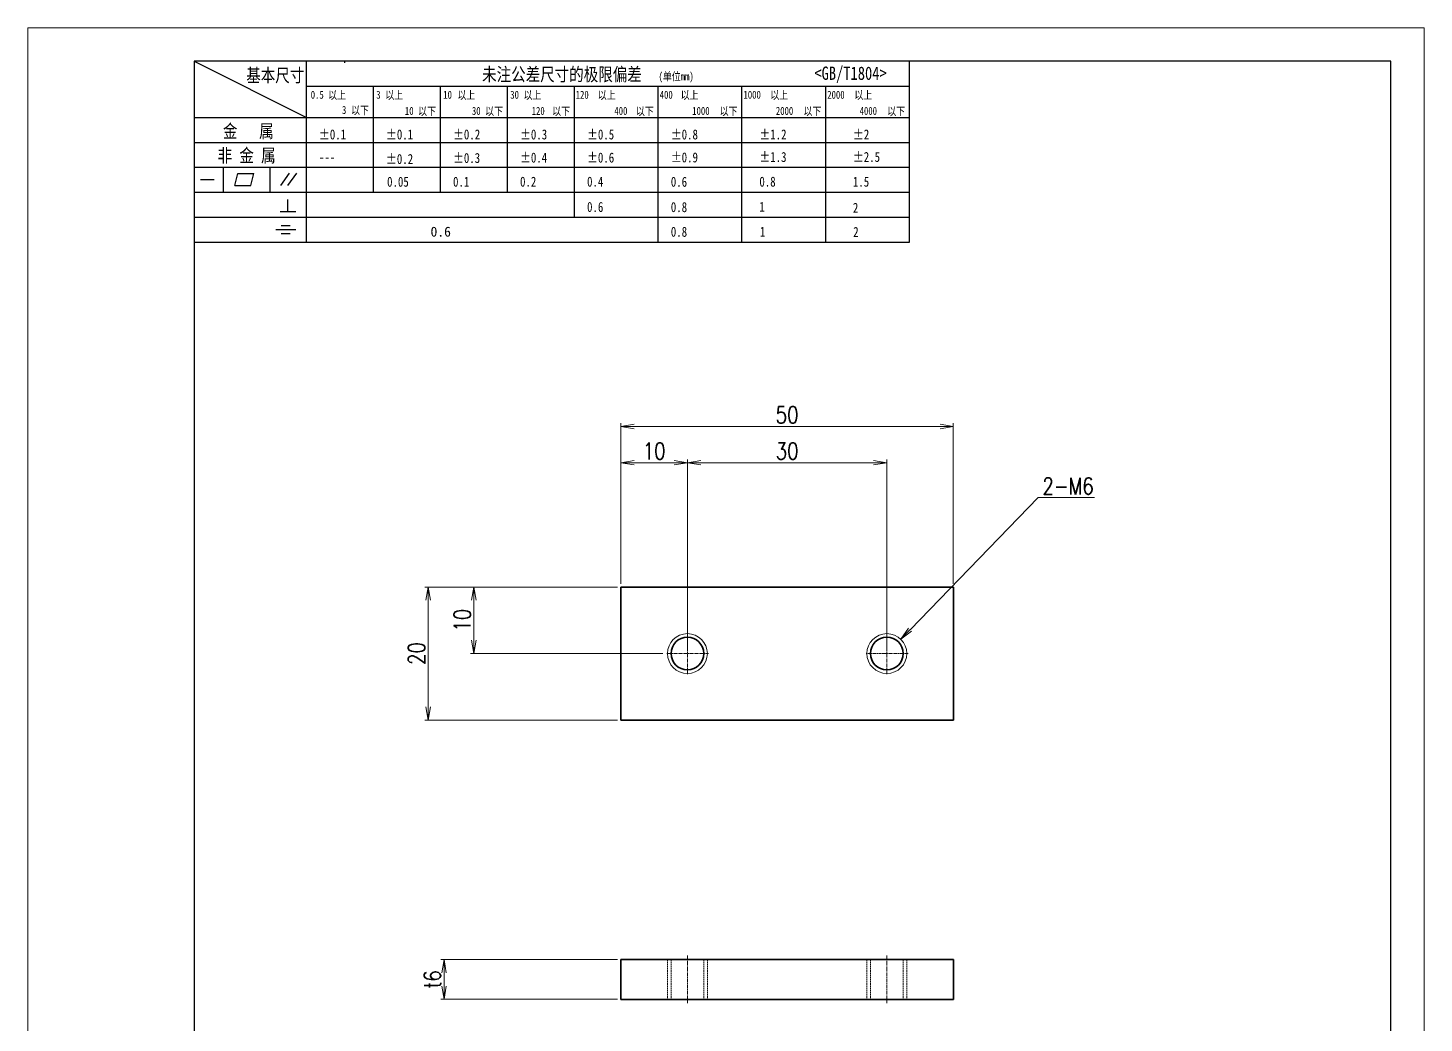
# Model space of a CAD drawing. Header units: millimetres. Extents: x 1333 to 38145, y -10860 to -6161.
# Drawn here: x 23371.1 to 23581.1, y -6504.9 to -6355.3 of the extents above; entities that cross this region are included whole.
import ezdxf

# ---------------------------------------------------------------- set-up
doc = ezdxf.new("R2010")
doc.units = ezdxf.units.MM
doc.header["$LTSCALE"] = 0.5
doc.linetypes.add('AM_ISO02W050x2', pattern=[3.75, 3, -0.75])
doc.linetypes.add('AM_ISO08W050x2', pattern=[9, 6, -0.75, 1.5, -0.75])
for name, color, linetype, lineweight in [('DIM', 3, 'Continuous', 20), ('中心线', 2, 'AM_ISO08W050x2', 18), ('图框', 7, 'Continuous', 18), ('虚线', 1, 'AM_ISO02W050x2', 18)]:
    doc.layers.add(name, color=color, linetype=linetype, lineweight=lineweight)
doc.layers.add('图\\M+19E79\\M+195B6\\M+18E9A', color=7, linetype='Continuous')
doc.layers.add('打印-禁用', color=7, linetype='Continuous', lineweight=15, plot=False)
doc.styles.add('DIM', font='romans.shx', dxfattribs={"width": 0.8, "bigfont": 'bigfont.shx'})
doc.styles.add('国标', font='simfang.ttf', dxfattribs={"width": 0.8})
doc.dimstyles.new('DEH 1-1$0', dxfattribs={"dimtxt": 3.5, "dimasz": 2.5, "dimexe": 1, "dimexo": 0.625, "dimgap": 1.2, "dimtad": 1, "dimzin": 9, "dimdsep": 46, "dimtxsty": 'DIM', "dimblk": 'OPEN', "dimcen": 0, "dimclrd": 8, "dimclre": 8, "dimclrt": 2, "dimazin": 2, "dimtfac": 0.5, "dimtmove": 0, "dimatfit": 3, "dimldrblk": 'OPEN', "dimfxl": 0, "dimtolj": 2, "dimlwd": 18, "dimlwe": 18, "dimarcsym": 0})
doc.dimstyles.new('DEH 1-1$3', dxfattribs={"dimtxt": 3.5, "dimasz": 2.5, "dimexe": 1, "dimexo": 0.625, "dimgap": 1.2, "dimtad": 1, "dimtoh": 1, "dimdsep": 46, "dimtxsty": 'DIM', "dimblk": 'OPEN', "dimcen": 0, "dimclrd": 8, "dimclre": 8, "dimclrt": 2, "dimazin": 2, "dimtfac": 0.5, "dimtofl": 0, "dimtmove": 0, "dimatfit": 3, "dimldrblk": 'OPEN', "dimfxl": 0, "dimtolj": 2, "dimlwd": 18, "dimlwe": 18, "dimarcsym": 0})

# ---------------------------------------------------------------- blocks, each defined once
blk = doc.blocks.new('GZDEH零件A4图框V01版')
at = {"layer": '图\\M+19E79\\M+195B6\\M+18E9A', "linetype": 'Continuous'}
for p, q in [((25, 292), (25, 13.5)), ((205, 292), (25, 292)), ((205, 13.5), (205, 292))]:
    blk.add_line(p, q, dxfattribs=at)
at = {"layer": '图\\M+19E79\\M+195B6\\M+18E9A', "color": 9}
for p, q in [((25, 292), (41.88, 283.54)), ((41.88, 264.79), (41.88, 292)), ((47.66, 291.75), (47.66, 292)), ((132.6, 264.79), (132.6, 292)), ((41.88, 288.22), (132.6, 288.22)), ((51.96, 272.29), (51.96, 288.22)), ((62.04, 272.29), (62.04, 288.22)), ((72.12, 272.29), (72.12, 288.22)), ((82.2, 268.54), (82.2, 288.22)), ((94.8, 264.79), (94.8, 288.22)), ((107.4, 264.79), (107.4, 288.22)), ((120, 264.79), (120, 288.22)), ((25, 283.54), (132.6, 283.54)), ((25, 279.79), (132.6, 279.79)), ((25, 276.04), (132.6, 276.04)), ((29.43, 272.34), (29.43, 276.04)), ((36.42, 272.34), (36.42, 276.04)), ((38.03, 273.3), (39.36, 275.16)), ((39.11, 273.3), (40.45, 275.16)), ((25.94, 274.19), (28, 274.19)), ((31.1, 273.3), (31.58, 275.09)), ((31.1, 273.3), (33.51, 273.3)), ((31.58, 275.09), (33.99, 275.09)), ((33.51, 273.3), (33.99, 275.09)), ((25, 272.29), (132.6, 272.29)), ((39.09, 269.41), (39.09, 271.18)), ((37.93, 269.41), (40.32, 269.41)), ((25, 268.54), (132.6, 268.54)), ((38.08, 267.29), (39.43, 267.29)), ((25, 264.79), (132.6, 264.79)), ((37.3, 266.69), (40.28, 266.69)), ((38.08, 266.09), (39.44, 266.09))]:
    blk.add_line(p, q, dxfattribs=at)
at = {"layer": '打印-禁用', "linetype": 'Continuous'}
for p, q in [((0, 297), (0, 0)), ((210, 297), (0, 297)), ((210, 297), (210, 0))]:
    blk.add_line(p, q, dxfattribs=at)
at = {"layer": '图\\M+19E79\\M+195B6\\M+18E9A', "color": 9, "style": '国标', "width": 0.8}
for s, height, p in [('基本尺寸', 2, (32.84, 288.88)), ('未注公差尺寸的极限偏差', 2, (68.32, 289.02)), ('<GB/T1804>', 2, (118.29, 289.19)), ('30', 1.2, (72.55, 286.35)), ('金   属', 2, (29.33, 280.48)), ('±0.1', 1.5, (43.78, 280.23)), ('±0.1', 1.5, (53.86, 280.23)), ('±0.2', 1.5, (63.94, 280.23)), ('±0.3', 1.5, (74.02, 280.23)), ('±0.5', 1.5, (84.1, 280.23)), ('±0.8', 1.5, (96.7, 280.23)), ('±1.2', 1.5, (110.02, 280.23)), ('±2', 1.5, (124.09, 280.23)), ('非 金 属', 2, (28.53, 276.82)), ('---', 1.5, (43.78, 276.81)), ('±0.2', 1.5, (53.86, 276.54)), ('±0.3', 1.5, (63.94, 276.69)), ('±0.4', 1.5, (74.02, 276.75)), ('±0.6', 1.5, (84.1, 276.75)), ('±0.9', 1.5, (96.7, 276.78)), ('±1.3', 1.5, (110.02, 276.84)), ('±2.5', 1.5, (124.09, 276.85)), ('0.1', 1.5, (63.94, 273.12)), ('0.2', 1.5, (74.02, 273.13)), ('0.4', 1.5, (84.1, 273.13)), ('0.6', 1.5, (96.7, 273.11)), ('0.8', 1.5, (110.02, 273.13)), ('1.5', 1.5, (124.09, 273.12)), ('0.6', 1.5, (84.1, 269.33)), ('0.8', 1.5, (96.7, 269.3)), ('1', 1.5, (110.02, 269.34)), ('2', 1.5, (124.09, 269.2)), ('0.8', 1.5, (96.7, 265.59)), ('1', 1.5, (110.1, 265.6)), ('2', 1.5, (124.13, 265.57))]:
    blk.add_text(s, height=height, dxfattribs=at).set_placement(p)
at = {"layer": '图\\M+19E79\\M+195B6\\M+18E9A', "color": 9, "lineweight": 15, "style": '国标', "width": 0.8}
for s, p in [('0.5', (42.54, 286.35)), ('以上', (45.15, 286.3)), ('3', (52.39, 286.35)), ('以上', (53.76, 286.3)), ('10', (62.47, 286.35)), ('以上', (64.6, 286.3)), ('以上', (74.53, 286.3)), ('120', (82.39, 286.35)), ('以上', (85.72, 286.3)), ('400', (95.03, 286.35)), ('以上', (98.19, 286.3)), ('1000', (107.63, 286.35)), ('以上', (111.67, 286.3)), ('2000', (120.23, 286.35)), ('以上', (124.31, 286.3)), ('3', (47.24, 284.06)), ('以下', (48.61, 284.01)), ('10', (56.7, 283.92)), ('以下', (58.69, 283.87)), ('30', (66.78, 283.92)), ('以下', (68.77, 283.87)), ('120', (75.77, 283.92)), ('以下', (78.85, 283.87)), ('400', (88.21, 283.92)), ('以下', (91.45, 283.87)), ('1000', (99.92, 283.92)), ('以下', (104.05, 283.87)), ('2000', (112.5, 283.92)), ('以下', (116.65, 283.87)), ('4000', (125.1, 283.92)), ('以下', (129.25, 283.87))]:
    blk.add_text(s, height=1.2, dxfattribs=at).set_placement(p)
at = {"layer": '图\\M+19E79\\M+195B6\\M+18E9A', "color": 9, "lineweight": 13, "style": '国标'}
blk.add_text('0.6', height=1.5, dxfattribs=at).set_placement((60.56, 265.61))
at = {"layer": '图\\M+19E79\\M+195B6\\M+18E9A', "color": 9, "lineweight": 15, "insert": (94.85, 290.31), "char_height": 1.2, "width": 8.7957, "attachment_point": 1, "style": '国标'}
blk.add_mtext('(单位mm)', dxfattribs=at)
at = {"layer": '图\\M+19E79\\M+195B6\\M+18E9A', "color": 9, "insert": (54.02, 273.09), "char_height": 1.5, "attachment_point": 7, "style": '国标'}
blk.add_mtext_dynamic_manual_height_columns('0.05', width=5.1982, gutter_width=12.5, heights=[0], dxfattribs=at)
blk = doc.blocks.new('DEH A4')
at = {"layer": '图框'}
blk.add_blockref('GZDEH零件A4图框V01版', (0, 0), dxfattribs=at)
blk = doc.blocks.new('_Open')
at = {"color": 0, "linetype": 'ByBlock', "lineweight": -2}
for p, q in [((-1, 0.17), (0, 0)), ((-1, -0.17), (0, 0)), ((0, 0), (-1, 0))]:
    blk.add_line(p, q, dxfattribs=at)
blk = doc.blocks.new('*D441')
at = {"layer": 'Defpoints', "color": 0, "linetype": 'ByBlock', "transparency": 16777216}
for p in [(23460.33, -6439.35), (23431.35, -6459.35), (23460.33, -6459.35)]:
    blk.add_point(p, dxfattribs=at)
at = {"layer": 'DIM', "color": 8, "linetype": 'ByBlock', "lineweight": 18, "transparency": 16777216}
for p, q in [((23459.83, -6439.35), (23430.85, -6439.35)), ((23431.35, -6441.35), (23431.35, -6457.35)), ((23459.83, -6459.35), (23430.85, -6459.35))]:
    blk.add_line(p, q, dxfattribs=at)
at = {"layer": 'DIM', "color": 8, "linetype": 'ByBlock', "lineweight": 18, "transparency": 16777216, "xscale": 2, "yscale": 2, "zscale": 2}
for p, rotation in [((23431.35, -6439.35), 90), ((23431.35, -6459.35), 270)]:
    blk.add_blockref('_Open', p, dxfattribs=dict(at, rotation=rotation))
at = {"layer": 'DIM', "color": 2, "linetype": 'ByBlock', "transparency": 16777216, "insert": (23429.6, -6449.35), "char_height": 2.5, "attachment_point": 5, "rotation": 90, "style": 'DIM'}
blk.add_mtext('\\A2;20', dxfattribs=at)
blk = doc.blocks.new('*D442')
at = {"layer": 'Defpoints', "color": 0, "linetype": 'ByBlock', "transparency": 16777216}
for p in [(23460.33, -6415.2), (23460.33, -6439.35), (23510.33, -6439.35)]:
    blk.add_point(p, dxfattribs=at)
at = {"layer": 'DIM', "color": 8, "linetype": 'ByBlock', "lineweight": 18, "transparency": 16777216}
for p, q in [((23460.33, -6438.85), (23460.33, -6414.7)), ((23508.33, -6415.2), (23462.33, -6415.2)), ((23510.33, -6438.85), (23510.33, -6414.7))]:
    blk.add_line(p, q, dxfattribs=at)
at = {"layer": 'DIM', "color": 8, "linetype": 'ByBlock', "lineweight": 18, "transparency": 16777216, "xscale": 2, "yscale": 2, "zscale": 2, "rotation": 180}
blk.add_blockref('_Open', (23460.33, -6415.2), dxfattribs=at)
at = {"layer": 'DIM', "color": 8, "linetype": 'ByBlock', "lineweight": 18, "transparency": 16777216, "xscale": 2, "yscale": 2, "zscale": 2}
blk.add_blockref('_Open', (23510.33, -6415.2), dxfattribs=at)
at = {"layer": 'DIM', "color": 2, "linetype": 'ByBlock', "transparency": 16777216, "insert": (23485.33, -6413.45), "char_height": 2.5, "attachment_point": 5, "style": 'DIM'}
blk.add_mtext('\\A2;50', dxfattribs=at)
blk = doc.blocks.new('*D443')
at = {"layer": 'Defpoints', "color": 0, "linetype": 'ByBlock', "transparency": 16777216}
for p in [(23460.33, -6420.65), (23460.33, -6439.35), (23470.33, -6449.35)]:
    blk.add_point(p, dxfattribs=at)
at = {"layer": 'DIM', "color": 8, "linetype": 'ByBlock', "lineweight": 18, "transparency": 16777216}
for p, q in [((23460.33, -6438.85), (23460.33, -6420.15)), ((23468.33, -6420.65), (23462.33, -6420.65)), ((23470.33, -6448.85), (23470.33, -6420.15))]:
    blk.add_line(p, q, dxfattribs=at)
at = {"layer": 'DIM', "color": 8, "linetype": 'ByBlock', "lineweight": 18, "transparency": 16777216, "xscale": 2, "yscale": 2, "zscale": 2, "rotation": 180}
blk.add_blockref('_Open', (23460.33, -6420.65), dxfattribs=at)
at = {"layer": 'DIM', "color": 8, "linetype": 'ByBlock', "lineweight": 18, "transparency": 16777216, "xscale": 2, "yscale": 2, "zscale": 2}
blk.add_blockref('_Open', (23470.33, -6420.65), dxfattribs=at)
at = {"layer": 'DIM', "color": 2, "linetype": 'ByBlock', "transparency": 16777216, "insert": (23465.33, -6418.9), "char_height": 2.5, "attachment_point": 5, "style": 'DIM'}
blk.add_mtext('\\A2;10', dxfattribs=at)
blk = doc.blocks.new('*D444')
at = {"layer": 'Defpoints', "color": 0, "linetype": 'ByBlock', "transparency": 16777216}
for p in [(23500.33, -6420.65), (23470.33, -6449.35), (23500.33, -6449.35)]:
    blk.add_point(p, dxfattribs=at)
at = {"layer": 'DIM', "color": 8, "linetype": 'ByBlock', "lineweight": 18, "transparency": 16777216}
for p, q in [((23470.33, -6448.85), (23470.33, -6420.15)), ((23472.33, -6420.65), (23498.33, -6420.65)), ((23500.33, -6448.85), (23500.33, -6420.15))]:
    blk.add_line(p, q, dxfattribs=at)
at = {"layer": 'DIM', "color": 8, "linetype": 'ByBlock', "lineweight": 18, "transparency": 16777216, "xscale": 2, "yscale": 2, "zscale": 2, "rotation": 180}
blk.add_blockref('_Open', (23470.33, -6420.65), dxfattribs=at)
at = {"layer": 'DIM', "color": 8, "linetype": 'ByBlock', "lineweight": 18, "transparency": 16777216, "xscale": 2, "yscale": 2, "zscale": 2}
blk.add_blockref('_Open', (23500.33, -6420.65), dxfattribs=at)
at = {"layer": 'DIM', "color": 2, "linetype": 'ByBlock', "transparency": 16777216, "insert": (23485.33, -6418.9), "char_height": 2.5, "attachment_point": 5, "style": 'DIM'}
blk.add_mtext('\\A2;30', dxfattribs=at)
blk = doc.blocks.new('*D445')
at = {"layer": 'Defpoints', "color": 0, "linetype": 'ByBlock', "transparency": 16777216}
for p in [(23438.2, -6439.35), (23460.33, -6439.35), (23467.14, -6449.35)]:
    blk.add_point(p, dxfattribs=at)
at = {"layer": 'DIM', "color": 8, "linetype": 'ByBlock', "lineweight": 18, "transparency": 16777216}
for p, q in [((23459.83, -6439.35), (23437.71, -6439.35)), ((23438.2, -6447.35), (23438.2, -6441.35)), ((23466.64, -6449.35), (23437.71, -6449.35))]:
    blk.add_line(p, q, dxfattribs=at)
at = {"layer": 'DIM', "color": 8, "linetype": 'ByBlock', "lineweight": 18, "transparency": 16777216, "xscale": 2, "yscale": 2, "zscale": 2}
for p, rotation in [((23438.2, -6439.35), 90), ((23438.2, -6449.35), 270)]:
    blk.add_blockref('_Open', p, dxfattribs=dict(at, rotation=rotation))
at = {"layer": 'DIM', "color": 2, "linetype": 'ByBlock', "transparency": 16777216, "insert": (23436.46, -6444.35), "char_height": 2.5, "attachment_point": 5, "rotation": 90, "style": 'DIM'}
blk.add_mtext('\\A2;10', dxfattribs=at)
blk = doc.blocks.new('*D446')
at = {"layer": 'Defpoints', "color": 0, "linetype": 'ByBlock', "transparency": 16777216}
for p in [(23502.42, -6447.2), (23498.24, -6451.51)]:
    blk.add_point(p, dxfattribs=at)
at = {"layer": 'DIM', "color": 8, "linetype": 'ByBlock', "lineweight": 18, "transparency": 16777216}
for p, q in [((23523.09, -6425.9), (23503.82, -6445.77)), ((23531.59, -6425.9), (23523.09, -6425.9))]:
    blk.add_line(p, q, dxfattribs=at)
at = {"layer": 'DIM', "color": 8, "linetype": 'ByBlock', "lineweight": 18, "transparency": 16777216, "xscale": 2, "yscale": 2, "zscale": 2, "rotation": 225.8560927456622}
blk.add_blockref('_Open', (23502.42, -6447.2), dxfattribs=at)
at = {"layer": 'DIM', "color": 2, "linetype": 'ByBlock', "transparency": 16777216, "insert": (23527.59, -6424.16), "char_height": 2.5, "attachment_point": 5, "style": 'DIM'}
blk.add_mtext('\\A2;2-M6', dxfattribs=at)
blk = doc.blocks.new('*D447')
at = {"layer": 'Defpoints', "color": 0, "linetype": 'ByBlock', "transparency": 16777216}
for p in [(23433.73, -6495.36), (23460.33, -6495.36), (23460.33, -6501.36)]:
    blk.add_point(p, dxfattribs=at)
at = {"layer": 'DIM', "color": 8, "linetype": 'ByBlock', "lineweight": 18, "transparency": 16777216}
for p, q in [((23459.83, -6495.36), (23433.23, -6495.36)), ((23433.73, -6499.36), (23433.73, -6497.36)), ((23459.83, -6501.36), (23433.23, -6501.36))]:
    blk.add_line(p, q, dxfattribs=at)
at = {"layer": 'DIM', "color": 8, "linetype": 'ByBlock', "lineweight": 18, "transparency": 16777216, "xscale": 2, "yscale": 2, "zscale": 2}
for p, rotation in [((23433.73, -6495.36), 90), ((23433.73, -6501.36), 270)]:
    blk.add_blockref('_Open', p, dxfattribs=dict(at, rotation=rotation))
at = {"layer": 'DIM', "color": 2, "linetype": 'ByBlock', "transparency": 16777216, "insert": (23431.98, -6498.36), "char_height": 2.5, "attachment_point": 5, "rotation": 90, "style": 'DIM'}
blk.add_mtext('\\A2;t6', dxfattribs=at)

msp = doc.modelspace()

# ---------------------------------------------------------------- linework, layer by layer
at = {"color": 7, "lineweight": 35}
for p, q in [((23460.333, -6439.355), (23510.333, -6439.355)), ((23460.333, -6439.355), (23460.333, -6459.355)), ((23510.333, -6439.355), (23510.333, -6459.355)), ((23460.333, -6459.355), (23510.333, -6459.355)), ((23460.333, -6495.363), (23510.333, -6495.363)), ((23460.333, -6501.363), (23510.333, -6501.363))]:
    msp.add_line(p, q, dxfattribs=at)
at = {"color": 7, "lineweight": 35, "ltscale": 0.15}
for p, q in [((23460.333, -6501.363), (23460.333, -6495.363)), ((23510.333, -6501.363), (23510.333, -6495.363))]:
    msp.add_line(p, q, dxfattribs=at)
at = {"color": 7, "lineweight": 13}
for centre in [(23470.333, -6449.355), (23500.333, -6449.355)]:
    msp.add_circle(centre, 3, dxfattribs=at)
at = {"color": 7, "lineweight": 35}
for centre in [(23470.333, -6449.355), (23500.333, -6449.355)]:
    msp.add_circle(centre, 2.459, dxfattribs=at)
at = {"layer": '中心线', "lineweight": 13, "ltscale": 0.159802}
for p, q in [((23470.333, -6446.159), (23470.333, -6452.551)), ((23500.333, -6446.159), (23500.333, -6452.551)), ((23473.529, -6449.355), (23467.137, -6449.355)), ((23503.529, -6449.355), (23497.137, -6449.355))]:
    msp.add_line(p, q, dxfattribs=at)
at = {"layer": '中心线', "lineweight": 13, "ltscale": 0.180015}
for p, q in [((23470.333, -6494.763), (23470.333, -6501.963)), ((23500.333, -6494.763), (23500.333, -6501.963))]:
    msp.add_line(p, q, dxfattribs=at)
at = {"layer": '虚线', "color": 1, "lineweight": 13, "ltscale": 0.15}
for p, q in [((23467.333, -6495.363), (23467.333, -6501.363)), ((23467.874, -6495.363), (23467.874, -6501.363)), ((23472.791, -6495.363), (23472.791, -6501.363)), ((23473.333, -6495.363), (23473.333, -6501.363)), ((23497.333, -6495.363), (23497.333, -6501.363)), ((23497.874, -6495.363), (23497.874, -6501.363)), ((23502.791, -6495.363), (23502.791, -6501.363)), ((23503.333, -6495.363), (23503.333, -6501.363))]:
    msp.add_line(p, q, dxfattribs=at)

# ---------------------------------------------------------------- block references
at = {"layer": '图框'}
msp.add_blockref('DEH A4', (23371.138, -6652.257), dxfattribs=at)

# ---------------------------------------------------------------- dimensions: what is measured, and where the dimension line sits
at = {"layer": 'DIM', "linetype": 'ByBlock'}
for base, p1, p2, picture, middle in [((23460.333, -6415.199), (23510.333, -6439.355), (23460.333, -6439.355), '*D442', (23485.333, -6413.449)), ((23460.333, -6420.649), (23470.333, -6449.355), (23460.333, -6439.355), '*D443', (23465.333, -6418.899)), ((23500.333, -6420.649), (23470.333, -6449.355), (23500.333, -6449.355), '*D444', (23485.333, -6418.899))]:
    dim = msp.add_linear_dim(base=base, p1=p1, p2=p2, dimstyle='DEH 1-1$0', override={"dimtxt": 2.5, "dimasz": 2, "dimexe": 0.49975, "dimexo": 0.49975, "dimgap": 0.49975}, dxfattribs=at)
    dim.commit()
    dim.dimension.update_dxf_attribs({"geometry": picture, "text_midpoint": middle})
dim = msp.add_diameter_dim_2p(p1=(23498.243, -6451.507), p2=(23502.422, -6447.202), dimstyle='DEH 1-1$3', override={"dimtxt": 2.5, "dimasz": 2, "dimexe": 0.49975, "dimexo": 0.49975, "dimgap": 0.49975, "dimpost": '2-M<>'}, dxfattribs=at)
dim.commit()
dim.dimension.update_dxf_attribs({"geometry": '*D446', "text_midpoint": (23527.592, -6425.905), "dimtype": 163})
for base, p1, p2, override, picture, middle in [((23431.35, -6459.355), (23460.333, -6439.355), (23460.333, -6459.355), {"dimtxt": 2.5, "dimasz": 2, "dimexe": 0.49975, "dimexo": 0.49975, "dimgap": 0.49975}, '*D441', (23429.6, -6449.355)), ((23438.205, -6439.355), (23467.137, -6449.355), (23460.333, -6439.355), {"dimtxt": 2.5, "dimasz": 2, "dimexe": 0.49975, "dimexo": 0.49975, "dimgap": 0.49975}, '*D445', (23436.455, -6444.355)), ((23433.73, -6495.363), (23460.333, -6501.363), (23460.333, -6495.363), {"dimtxt": 2.5, "dimasz": 2, "dimexe": 0.49975, "dimexo": 0.49975, "dimgap": 0.49975, "dimpost": 't<>'}, '*D447', (23431.98, -6498.363))]:
    dim = msp.add_linear_dim(base=base, p1=p1, p2=p2, angle=90, dimstyle='DEH 1-1$0', override=override, dxfattribs=at)
    dim.commit()
    dim.dimension.update_dxf_attribs({"geometry": picture, "text_midpoint": middle})

doc.saveas('drawing.dxf')
